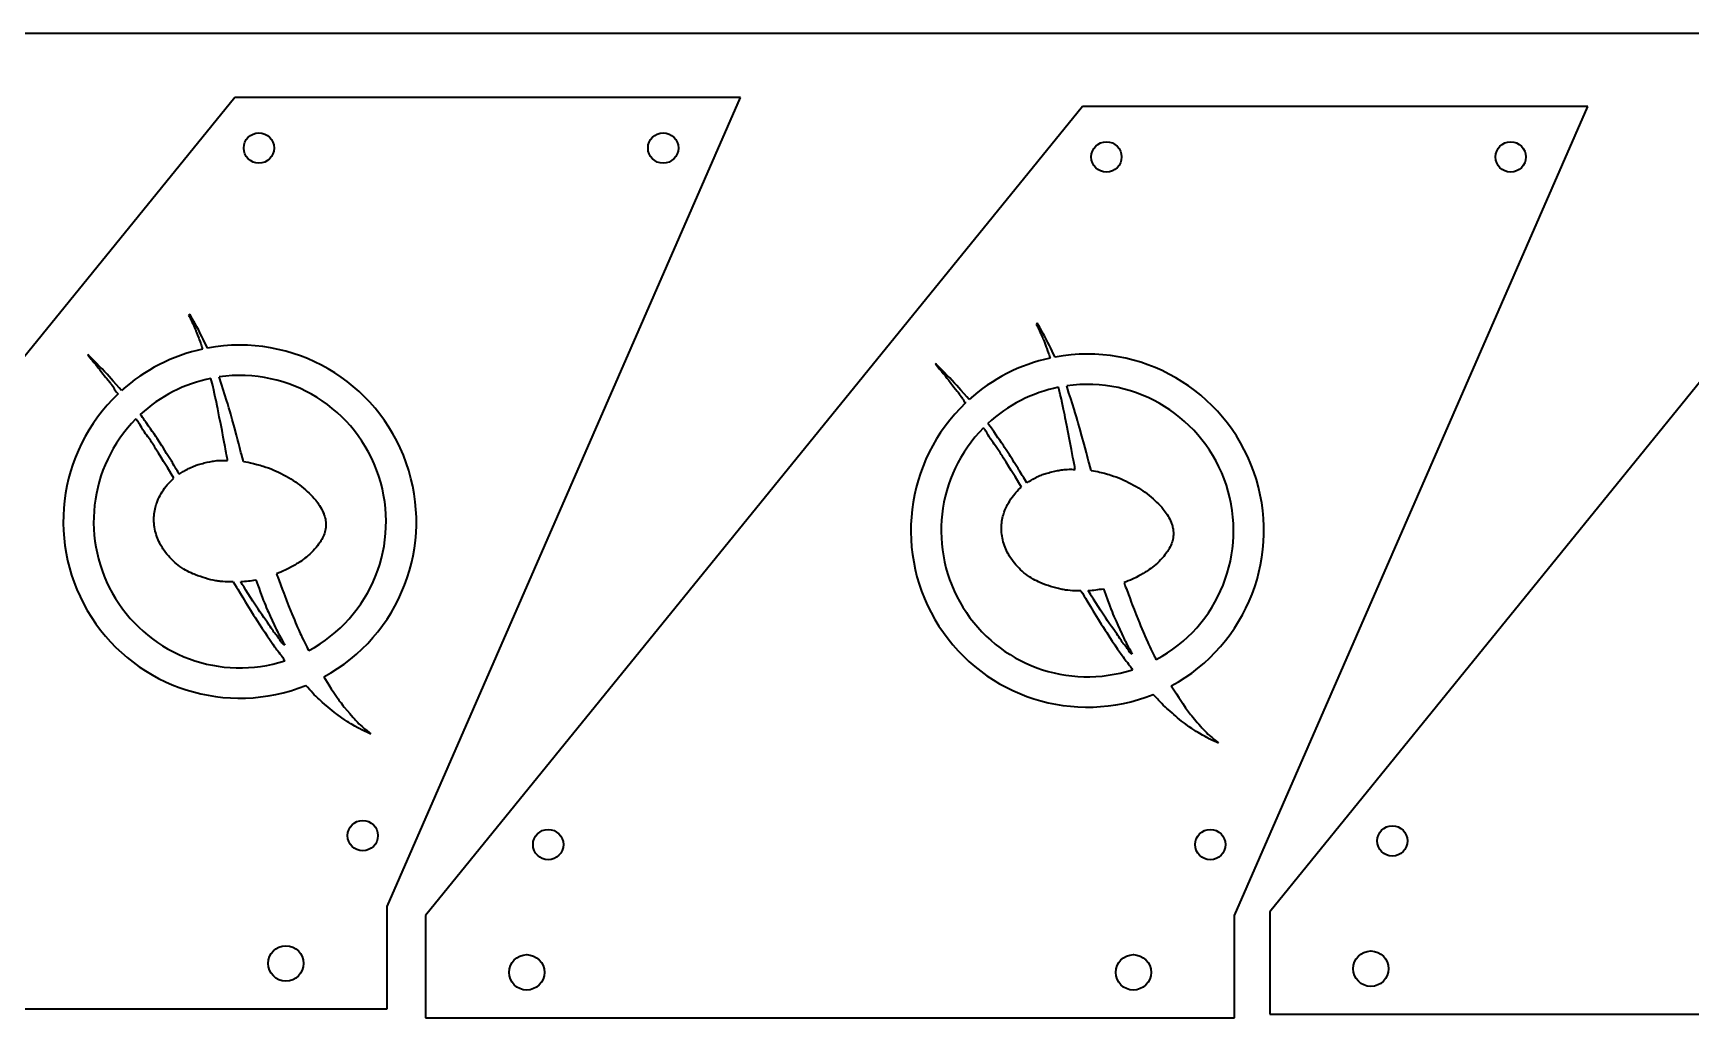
# Model space of a CAD drawing. Extents: x 1052 to 1687, y 72 to 522.
# Drawn here: x 1186.3 to 1350.3, y 424.6 to 522 of the extents above; entities that cross this region are included whole.
import ezdxf

# ---------------------------------------------------------------- set-up
doc = ezdxf.new("R2010")
doc.units = 0

msp = doc.modelspace()

# ---------------------------------------------------------------- linework, layer by layer
at = {"color": 7, "lineweight": 35}
for p, q in [((1051.844482, 522), (1686.844482, 522)), ((1206.289063, 515.639343), (1141.338013, 435.639648)), ((1256.289063, 515.639343), (1206.289063, 515.639343)), ((1221.338013, 435.639648), (1256.289063, 515.639343)), ((1290.103027, 514.755493), (1225.151978, 434.755859)), ((1340.103027, 514.755493), (1290.103027, 514.755493)), ((1305.151978, 434.755859), (1340.103027, 514.755493)), ((1373.583984, 515.117249), (1308.633057, 435.117554)), ((1141.338013, 425.504639), (1221.338013, 425.504639)), ((1225.151978, 424.62085), (1305.151978, 424.62085)), ((1308.633057, 424.982544), (1388.633057, 424.982544))]:
    msp.add_line(p, q, dxfattribs=at)
at = {"color": 7, "lineweight": 35, "ltscale": 0.003642}
for p, q in [((1201.828125, 494.211548), (1201.721313, 494.112488)), ((1285.64209, 493.327728), (1285.535278, 493.228668))]:
    msp.add_line(p, q, dxfattribs=at)
at = {"color": 7, "lineweight": 35, "ltscale": 0.253375}
for p, q in [((1221.338013, 425.504639), (1221.338013, 435.639648)), ((1225.151978, 434.755859), (1225.151978, 424.62085)), ((1305.151978, 424.62085), (1305.151978, 434.755859)), ((1308.633057, 435.117554), (1308.633057, 424.982544))]:
    msp.add_line(p, q, dxfattribs=at)
at = {"color": 7, "lineweight": 35}
for points in [[(1201.721313, 494.112488), (1201.77002, 494.016907), (1201.868896, 493.826721), (1201.959595, 493.640503), (1202.043213, 493.458771), (1202.125488, 493.282928), (1202.165527, 493.19458), (1202.228027, 493.048767), (1202.369385, 492.723572), (1202.422119, 492.604065), (1202.447266, 492.543884), (1202.501465, 492.407104), (1202.609619, 492.133881), (1202.719482, 491.845825), (1202.774902, 491.693848), (1202.856201, 491.483978), (1202.897949, 491.370972), (1202.917358, 491.313873), (1202.955078, 491.189697), (1202.990234, 491.064606), (1203.023682, 490.954346), (1203.042603, 490.900085), (1203.074829, 490.82019), (1203.106445, 490.754272)], [(1203.597412, 490.852783), (1203.443359, 491.150818), (1203.293701, 491.450989), (1203.160889, 491.722717), (1203.027832, 491.994263), (1202.871826, 492.305603), (1202.713257, 492.615601), (1202.543213, 492.941467), (1202.456299, 493.103394), (1202.329102, 493.333374), (1202.242798, 493.48584), (1202.068481, 493.789795), (1201.828125, 494.211548)], [(1285.535278, 493.228668), (1285.583984, 493.133118), (1285.682861, 492.942932), (1285.77356, 492.756714), (1285.857178, 492.574951), (1285.939453, 492.399109), (1285.979492, 492.31076), (1286.041992, 492.164978), (1286.18335, 491.839752), (1286.235962, 491.720276), (1286.26123, 491.660095), (1286.31543, 491.523315), (1286.423584, 491.250061), (1286.533447, 490.962006), (1286.588867, 490.810028), (1286.670166, 490.600159), (1286.711914, 490.487183), (1286.731323, 490.430054), (1286.769043, 490.305908), (1286.804199, 490.180786), (1286.837646, 490.070526), (1286.856567, 490.016266), (1286.888794, 489.936401), (1286.92041, 489.870453)], [(1287.411377, 489.968994), (1287.257324, 490.267029), (1287.107544, 490.5672), (1286.974854, 490.838928), (1286.841797, 491.110474), (1286.685791, 491.421753), (1286.527222, 491.731812), (1286.357178, 492.057648), (1286.270264, 492.219574), (1286.143066, 492.449554), (1286.056763, 492.60202), (1285.882446, 492.905975), (1285.64209, 493.327728)], [(1195.090576, 486.649231), (1194.852417, 486.920929), (1194.583984, 487.228271), (1194.262329, 487.589478), (1193.863037, 488.035156), (1193.650879, 488.272888), (1193.41333, 488.533264), (1193.171387, 488.78952), (1192.987915, 488.978455), (1192.617676, 489.353149), (1192.221924, 489.751343), (1192.022583, 489.948853), (1191.750854, 490.211243)], [(1191.750854, 490.211243), (1191.865112, 490.045837), (1191.985229, 489.884949), (1192.074219, 489.772644), (1192.165527, 489.662109), (1192.351807, 489.443939), (1192.53833, 489.225891), (1192.710083, 489.017334), (1192.821533, 488.875977), (1192.894653, 488.780731), (1193.038696, 488.588501), (1193.265381, 488.28186), (1193.380249, 488.129761), (1193.500854, 487.974915), (1193.582642, 487.872894), (1193.749268, 487.671204), (1193.916748, 487.470276), (1193.998901, 487.368652), (1194.059326, 487.291321), (1194.118286, 487.212891), (1194.21228, 487.080322), (1194.302002, 486.944397), (1194.368774, 486.839111), (1194.435303, 486.733734), (1194.493774, 486.644073), (1194.570313, 486.534821), (1194.645142, 486.438965), (1194.684814, 486.392883), (1194.744873, 486.328613)], [(1278.904541, 485.765381), (1278.666382, 486.037109), (1278.397949, 486.344452), (1278.076172, 486.705627), (1277.677002, 487.151337), (1277.464844, 487.389038), (1277.227295, 487.649475), (1276.985352, 487.905701), (1276.80188, 488.094666), (1276.431641, 488.46936), (1276.035889, 488.867493), (1275.836548, 489.065002), (1275.564819, 489.327454)], [(1275.564819, 489.327454), (1275.679077, 489.161987), (1275.799194, 489.00116), (1275.888184, 488.888855), (1275.979492, 488.77829), (1276.165771, 488.56012), (1276.352295, 488.342072), (1276.524048, 488.133545), (1276.635498, 487.992157), (1276.708618, 487.896912), (1276.852661, 487.704681), (1277.079346, 487.398071), (1277.194214, 487.245972), (1277.314819, 487.091125), (1277.396606, 486.989075), (1277.56311, 486.787415), (1277.730713, 486.586487), (1277.812866, 486.484833), (1277.873291, 486.407532), (1277.932251, 486.329041), (1278.026245, 486.196472), (1278.115967, 486.060608), (1278.182739, 485.955322), (1278.249268, 485.849915), (1278.307739, 485.760254), (1278.384277, 485.651001), (1278.459106, 485.555176), (1278.498779, 485.509064), (1278.558716, 485.444824)], [(1205.570557, 479.738403), (1205.55249, 479.87561), (1205.531982, 480.012512), (1205.506348, 480.163391), (1205.477417, 480.31369), (1205.44104, 480.486267), (1205.404419, 480.658813), (1205.356934, 480.90564), (1205.322388, 481.10379), (1205.214722, 481.703278), (1205.149536, 482.045288), (1205.020996, 482.699341), (1204.891602, 483.376953), (1204.753906, 484.072205), (1204.601074, 484.841766), (1204.544556, 485.134583), (1204.4646, 485.520782), (1204.429688, 485.680542), (1204.358643, 485.999878), (1204.283691, 486.341095), (1204.208862, 486.682373), (1204.101929, 487.153259), (1203.990356, 487.623108), (1203.932129, 487.862885)], [(1207.153442, 479.642517), (1207.055176, 479.989868), (1206.950195, 480.359436), (1206.898926, 480.544556), (1206.824951, 480.823029), (1206.75354, 481.106628), (1206.683228, 481.390472), (1206.561035, 481.860779), (1206.458008, 482.235596), (1206.240601, 483.016479), (1206.026611, 483.798218), (1205.885132, 484.310425), (1205.812988, 484.566162), (1205.702393, 484.949097), (1205.588379, 485.331482), (1205.471191, 485.71283), (1205.303711, 486.241333), (1205.133057, 486.768799), (1204.962036, 487.296143), (1204.73645, 488.001343)], [(1289.384521, 478.854614), (1289.366333, 478.991821), (1289.345825, 479.128693), (1289.320313, 479.279572), (1289.291382, 479.429871), (1289.255005, 479.602478), (1289.218384, 479.775024), (1289.170898, 480.021851), (1289.136353, 480.219971), (1289.028687, 480.819458), (1288.963501, 481.161499), (1288.834961, 481.815552), (1288.705444, 482.493164), (1288.567871, 483.188354), (1288.415039, 483.957947), (1288.358521, 484.250763), (1288.278564, 484.636963), (1288.243652, 484.796753), (1288.172607, 485.116058), (1288.097656, 485.457275), (1288.022827, 485.798553), (1287.915894, 486.26947), (1287.804321, 486.739288), (1287.746094, 486.979065)], [(1290.967285, 478.758698), (1290.869141, 479.106049), (1290.76416, 479.475647), (1290.712891, 479.660767), (1290.638916, 479.939209), (1290.567505, 480.222809), (1290.497192, 480.506653), (1290.375, 480.976959), (1290.271973, 481.351807), (1290.054565, 482.13266), (1289.840576, 482.914398), (1289.699097, 483.426636), (1289.626953, 483.682373), (1289.516357, 484.065308), (1289.402344, 484.447662), (1289.285156, 484.829041), (1289.117676, 485.357513), (1288.947021, 485.884979), (1288.776001, 486.412323), (1288.550415, 487.117554)], [(1200.265625, 477.994843), (1200.00061, 478.429321), (1199.627319, 479.036865), (1199.249512, 479.641113), (1198.994507, 480.045654), (1198.741333, 480.451721), (1198.491699, 480.860901), (1198.341797, 481.108215), (1198.266235, 481.231506), (1198.151367, 481.415344), (1198.063354, 481.55191), (1197.973633, 481.687103), (1197.835205, 481.887085), (1197.692749, 482.084045), (1197.580933, 482.235077), (1197.469238, 482.38623), (1197.359497, 482.538818), (1197.279297, 482.654968), (1197.20166, 482.772949), (1197.126465, 482.893005), (1197.077881, 482.974091), (1196.983032, 483.138214), (1196.885498, 483.309753), (1196.835693, 483.394653), (1196.757568, 483.51944), (1196.715576, 483.581268), (1196.671753, 483.641663), (1196.629395, 483.696045), (1196.585083, 483.748901), (1196.54126, 483.797577), (1196.495605, 483.844788)], [(1200.800537, 478.4021), (1200.687622, 478.585266), (1200.593262, 478.742523), (1200.495605, 478.897705), (1200.424683, 479.006104), (1200.341919, 479.139343), (1200.296143, 479.21933), (1200.207275, 479.381042), (1200.119751, 479.533691), (1200.058105, 479.633514), (1200.015747, 479.69928), (1199.929321, 479.829773), (1199.797974, 480.027405), (1199.670288, 480.227173), (1199.546387, 480.42926), (1199.362671, 480.733612), (1199.189087, 481.012146), (1199.070435, 481.196075), (1198.829956, 481.562134), (1198.594482, 481.921417), (1198.476196, 482.100616), (1198.296021, 482.367371), (1198.118164, 482.622437), (1197.938599, 482.876526), (1197.760742, 483.131958), (1197.52002, 483.487244), (1197.369751, 483.708221), (1197.293213, 483.817627), (1197.171143, 483.985046), (1197.044067, 484.148621), (1196.938965, 484.27533)], [(1284.07959, 477.111023), (1283.814575, 477.545532), (1283.441162, 478.153015), (1283.063477, 478.757324), (1282.80835, 479.161865), (1282.555298, 479.567932), (1282.305664, 479.977112), (1282.155762, 480.224426), (1282.0802, 480.347717), (1281.96521, 480.531525), (1281.877319, 480.668091), (1281.787598, 480.803284), (1281.64917, 481.003296), (1281.506714, 481.200256), (1281.394897, 481.351257), (1281.283203, 481.502411), (1281.173462, 481.655029), (1281.093262, 481.771149), (1281.015503, 481.88916), (1280.94043, 482.009186), (1280.891846, 482.090271), (1280.796997, 482.254395), (1280.699463, 482.425964), (1280.649536, 482.510864), (1280.571533, 482.63562), (1280.529541, 482.697449), (1280.485718, 482.757843), (1280.443237, 482.812225), (1280.399048, 482.865112), (1280.355225, 482.913757), (1280.30957, 482.960999)], [(1284.614502, 477.51828), (1284.501587, 477.701477), (1284.407227, 477.858704), (1284.30957, 478.013916), (1284.238647, 478.122314), (1284.155884, 478.255554), (1284.110107, 478.33551), (1284.02124, 478.497253), (1283.933716, 478.649902), (1283.87207, 478.749695), (1283.829712, 478.815491), (1283.743286, 478.945984), (1283.611938, 479.143616), (1283.484253, 479.343384), (1283.360352, 479.545471), (1283.176636, 479.849792), (1283.003052, 480.128357), (1282.884399, 480.312256), (1282.643921, 480.678314), (1282.408447, 481.037598), (1282.290161, 481.216797), (1282.109985, 481.483582), (1281.932129, 481.738647), (1281.752563, 481.992706), (1281.574585, 482.248169), (1281.333984, 482.603424), (1281.183716, 482.824402), (1281.107178, 482.933838), (1280.985107, 483.101257), (1280.858032, 483.264832), (1280.75293, 483.391541)], [(1200.800537, 478.4021), (1200.994873, 478.531982), (1201.193237, 478.656677), (1201.395264, 478.775818), (1201.600708, 478.888672), (1201.704712, 478.942444), (1201.80957, 478.994385), (1201.950562, 479.060486), (1202.093018, 479.122894), (1202.236938, 479.181458), (1202.344604, 479.222412), (1202.453125, 479.26123), (1202.564209, 479.298645), (1202.676025, 479.333984), (1202.821533, 479.376892), (1202.967896, 479.417114), (1203.11499, 479.455139), (1203.262573, 479.491455), (1203.55896, 479.560486), (1203.824707, 479.618225), (1203.957886, 479.644958), (1204.071045, 479.666016), (1204.18457, 479.685242), (1204.342041, 479.708252), (1204.500244, 479.726501), (1204.648315, 479.738892), (1204.796875, 479.746918), (1204.995117, 479.751404), (1205.215576, 479.749695), (1205.391846, 479.744904), (1205.570557, 479.738403)], [(1207.153442, 479.642517), (1207.377686, 479.608398), (1207.60083, 479.567078), (1207.822998, 479.519897), (1207.984863, 479.482483), (1208.14624, 479.443054), (1208.467529, 479.359283), (1208.787231, 479.269409), (1208.946289, 479.222107), (1209.104858, 479.173035), (1209.364868, 479.087952), (1209.622803, 478.996918), (1209.878418, 478.899414), (1210.131348, 478.795135), (1210.376953, 478.68634), (1210.620117, 478.57193), (1210.860962, 478.45282), (1211.108154, 478.325134), (1211.352905, 478.192871), (1211.594727, 478.055542), (1211.827881, 477.915955), (1212.057373, 477.770691), (1212.283447, 477.61972), (1212.490112, 477.474182), (1212.693237, 477.323792), (1212.8927, 477.168488), (1213.088257, 477.008301), (1213.279663, 476.843231), (1213.457886, 476.681641), (1213.632202, 476.515747), (1213.80249, 476.345642), (1213.968628, 476.171326), (1214.130127, 475.992676), (1214.208862, 475.901611), (1214.286133, 475.809265), (1214.387329, 475.683044), (1214.485107, 475.554199), (1214.578857, 475.422485), (1214.675903, 475.275818), (1214.767334, 475.125549), (1214.853271, 474.971741), (1214.933228, 474.814636), (1215.007324, 474.654419), (1215.074829, 474.491333), (1215.106812, 474.406677), (1215.136719, 474.32135), (1215.162598, 474.241394), (1215.186523, 474.160889), (1215.216064, 474.048553), (1215.241211, 473.935242), (1215.261963, 473.821075), (1215.281738, 473.673553), (1215.294434, 473.525269), (1215.299805, 473.390564), (1215.299561, 473.255707)], [(1284.614502, 477.51828), (1284.808838, 477.648163), (1285.007202, 477.772888), (1285.209229, 477.891998), (1285.414673, 478.004822), (1285.518677, 478.058655), (1285.623535, 478.110565), (1285.764526, 478.176697), (1285.906982, 478.239075), (1286.050781, 478.297638), (1286.158569, 478.338623), (1286.26709, 478.377441), (1286.378174, 478.414856), (1286.48999, 478.450195), (1286.635498, 478.493103), (1286.78186, 478.533325), (1286.928955, 478.57132), (1287.076538, 478.607635), (1287.372925, 478.676697), (1287.63855, 478.734406), (1287.771851, 478.761139), (1287.88501, 478.782196), (1287.998413, 478.801422), (1288.156006, 478.824432), (1288.314209, 478.842682), (1288.46228, 478.855103), (1288.61084, 478.863098), (1288.809082, 478.867584), (1289.029541, 478.865906), (1289.205811, 478.861084), (1289.384521, 478.854614)], [(1290.967285, 478.758698), (1291.19165, 478.724548), (1291.414795, 478.683289), (1291.636963, 478.636108), (1291.798828, 478.598663), (1291.960205, 478.559265), (1292.281494, 478.475464), (1292.601196, 478.38562), (1292.760254, 478.338318), (1292.918823, 478.289246), (1293.178833, 478.204132), (1293.436768, 478.113098), (1293.692383, 478.015594), (1293.94519, 477.911316), (1294.190918, 477.802521), (1294.434082, 477.68811), (1294.674927, 477.569031), (1294.922119, 477.441315), (1295.16687, 477.309082), (1295.408691, 477.171753), (1295.641724, 477.032166), (1295.871338, 476.886902), (1296.09729, 476.735901), (1296.304077, 476.590393), (1296.507202, 476.439972), (1296.706665, 476.284668), (1296.902222, 476.124481), (1297.093628, 475.959412), (1297.271851, 475.797821), (1297.446167, 475.631958), (1297.616455, 475.461853), (1297.782593, 475.287537), (1297.944092, 475.108856), (1298.022827, 475.017761), (1298.100098, 474.925476), (1298.201294, 474.799255), (1298.299072, 474.67038), (1298.392822, 474.538666), (1298.489868, 474.392029), (1298.581299, 474.24176), (1298.667236, 474.087952), (1298.747192, 473.930847), (1298.821289, 473.770599), (1298.888794, 473.607513), (1298.920776, 473.522858), (1298.950684, 473.437531), (1298.976563, 473.357574), (1299.000366, 473.277039), (1299.029907, 473.164734), (1299.055176, 473.051453), (1299.075928, 472.937256), (1299.095703, 472.789734), (1299.108398, 472.641449), (1299.11377, 472.506775), (1299.113403, 472.371887)], [(1206.137695, 467.735596), (1205.962646, 467.73407), (1205.787476, 467.734436), (1205.553711, 467.738464), (1205.320313, 467.747375), (1205.087402, 467.762207), (1204.855225, 467.783936), (1204.739624, 467.797638), (1204.624268, 467.813293), (1204.509277, 467.830933), (1204.394531, 467.850525), (1204.275146, 467.873047), (1204.155884, 467.897583), (1203.918457, 467.951935), (1203.659302, 468.018524), (1203.401367, 468.091248), (1203.144775, 468.169495), (1202.889771, 468.253113), (1202.636719, 468.342285), (1202.38623, 468.437561), (1202.262207, 468.487671), (1202.138916, 468.539612), (1201.955933, 468.621094), (1201.775269, 468.707153), (1201.59729, 468.798096), (1201.422119, 468.894226), (1201.232666, 469.006378), (1201.047119, 469.125183), (1200.865723, 469.250671), (1200.688599, 469.382751), (1200.515869, 469.521271), (1200.347656, 469.665955), (1200.184082, 469.816589), (1200.025146, 469.972839), (1199.871216, 470.134399), (1199.722412, 470.300934), (1199.578857, 470.472168), (1199.440918, 470.647888), (1199.309082, 470.827911), (1199.183472, 471.012024), (1199.122803, 471.106232), (1199.063965, 471.201416), (1199.00769, 471.296326), (1198.953247, 471.392212), (1198.866211, 471.555176), (1198.78479, 471.720703), (1198.709106, 471.888733), (1198.639404, 472.059204), (1198.575928, 472.231995), (1198.518677, 472.406952), (1198.467285, 472.585144), (1198.422363, 472.765137), (1198.383667, 472.946716), (1198.351318, 473.129578), (1198.325317, 473.313416), (1198.305542, 473.498016), (1198.292114, 473.683075), (1198.285889, 473.838287), (1198.284668, 473.99353), (1198.28833, 474.148621), (1198.297119, 474.303528), (1198.312622, 474.468933), (1198.334229, 474.633728), (1198.362061, 474.797791), (1198.395996, 474.960907), (1198.435791, 475.122864), (1198.473389, 475.256836), (1198.514648, 475.389771), (1198.559692, 475.521545), (1198.595703, 475.619629), (1198.633545, 475.716949), (1198.715088, 475.909882), (1198.803711, 476.099548), (1198.898926, 476.285828), (1199.000488, 476.468506), (1199.108276, 476.647461), (1199.222046, 476.822571), (1199.341797, 476.993652), (1199.467407, 477.160492), (1199.598633, 477.322876), (1199.723022, 477.46637), (1199.852051, 477.60553), (1199.985474, 477.740173), (1200.123413, 477.869934), (1200.265625, 477.994843)], [(1289.95166, 466.851807), (1289.776611, 466.85025), (1289.60144, 466.850616), (1289.367676, 466.854645), (1289.134277, 466.863586), (1288.901367, 466.878418), (1288.669189, 466.900146), (1288.553589, 466.913818), (1288.438232, 466.929474), (1288.323242, 466.947083), (1288.208496, 466.966705), (1288.088989, 466.989258), (1287.969849, 467.013733), (1287.732422, 467.068115), (1287.473267, 467.134705), (1287.215332, 467.207458), (1286.95874, 467.285706), (1286.703735, 467.369293), (1286.450684, 467.458496), (1286.200195, 467.553772), (1286.076172, 467.603882), (1285.952881, 467.655823), (1285.769897, 467.737274), (1285.589233, 467.823334), (1285.411255, 467.914307), (1285.236084, 468.010406), (1285.046631, 468.122559), (1284.861084, 468.241394), (1284.679688, 468.366882), (1284.502563, 468.498962), (1284.329834, 468.637451), (1284.161621, 468.782166), (1283.998047, 468.9328), (1283.839111, 469.08905), (1283.685181, 469.25058), (1283.536377, 469.417114), (1283.392822, 469.588379), (1283.254883, 469.764099), (1283.122925, 469.944092), (1282.997437, 470.128235), (1282.936768, 470.222412), (1282.87793, 470.317627), (1282.821655, 470.412537), (1282.767212, 470.508423), (1282.680176, 470.671356), (1282.598633, 470.836914), (1282.523071, 471.004944), (1282.453369, 471.175415), (1282.389893, 471.348206), (1282.33252, 471.523132), (1282.28125, 471.701355), (1282.236328, 471.881348), (1282.197632, 472.062897), (1282.165283, 472.245758), (1282.139282, 472.429626), (1282.119507, 472.614197), (1282.106079, 472.799255), (1282.099854, 472.954468), (1282.098511, 473.109711), (1282.102173, 473.264832), (1282.111084, 473.419739), (1282.126587, 473.585144), (1282.148193, 473.749939), (1282.176025, 473.914001), (1282.209961, 474.077087), (1282.249756, 474.239075), (1282.287354, 474.373047), (1282.328613, 474.505951), (1282.373657, 474.637756), (1282.409668, 474.735809), (1282.44751, 474.83313), (1282.529053, 475.026062), (1282.617676, 475.215759), (1282.712891, 475.402008), (1282.814453, 475.584686), (1282.922241, 475.763641), (1283.036011, 475.938751), (1283.155762, 476.109833), (1283.281372, 476.276672), (1283.412598, 476.439026), (1283.536987, 476.58255), (1283.666016, 476.721741), (1283.799438, 476.856354), (1283.937378, 476.986145), (1284.07959, 477.111023)], [(1215.299561, 473.255707), (1215.282471, 473.103088), (1215.258423, 472.952759), (1215.227417, 472.80481), (1215.189575, 472.659119), (1215.14502, 472.515808), (1215.090454, 472.366272), (1215.028687, 472.21933), (1214.960083, 472.074951), (1214.885132, 471.933167), (1214.804199, 471.793884), (1214.752319, 471.710358), (1214.698364, 471.627747), (1214.639771, 471.541779), (1214.579224, 471.456848), (1214.456421, 471.294189), (1214.328003, 471.135559), (1214.180664, 470.965027), (1214.028076, 470.7995), (1213.870972, 470.639038), (1213.709717, 470.483826), (1213.544678, 470.333923), (1213.375732, 470.189514), (1213.220703, 470.064209), (1213.0625, 469.94342), (1212.901489, 469.827026), (1212.737549, 469.715027), (1212.626587, 469.64267), (1212.514526, 469.572113), (1212.401245, 469.503265), (1212.286987, 469.436035), (1212.08374, 469.321411), (1211.878052, 469.210632), (1211.600098, 469.067505), (1211.319336, 468.929993), (1211.035767, 468.798584), (1210.833618, 468.709717), (1210.629883, 468.62439), (1210.424683, 468.542603)], [(1299.113403, 472.371887), (1299.096436, 472.219269), (1299.072388, 472.06897), (1299.041382, 471.92099), (1299.00354, 471.77533), (1298.958984, 471.632019), (1298.904419, 471.482483), (1298.842651, 471.33551), (1298.774048, 471.191162), (1298.699097, 471.049347), (1298.618164, 470.910095), (1298.566162, 470.826538), (1298.512329, 470.743958), (1298.453735, 470.657959), (1298.393188, 470.573029), (1298.270386, 470.4104), (1298.141968, 470.25174), (1297.994629, 470.081238), (1297.842041, 469.91571), (1297.684937, 469.755249), (1297.523682, 469.600006), (1297.358643, 469.450134), (1297.189697, 469.305695), (1297.034546, 469.18042), (1296.876465, 469.059601), (1296.715454, 468.943237), (1296.551514, 468.831207), (1296.440552, 468.75885), (1296.328491, 468.688293), (1296.21521, 468.619446), (1296.100952, 468.552246), (1295.897705, 468.437592), (1295.692017, 468.326843), (1295.41394, 468.183716), (1295.133301, 468.046204), (1294.849731, 467.914764), (1294.647583, 467.825928), (1294.443848, 467.740601), (1294.238647, 467.658813)], [(1206.137695, 467.735596), (1206.291626, 467.491882), (1206.468018, 467.203979), (1206.583862, 467.010925), (1206.813843, 466.623779), (1207.080444, 466.177734), (1207.350586, 465.733704), (1207.51416, 465.467407), (1207.843018, 464.935669), (1208.149048, 464.444366), (1208.303467, 464.199524), (1208.537476, 463.833954), (1208.69165, 463.597168), (1209.002808, 463.12558), (1209.247559, 462.758545), (1209.494751, 462.393066), (1209.778076, 461.979248), (1210.060425, 461.564819), (1210.224609, 461.325348), (1210.307983, 461.206543), (1210.436035, 461.030365), (1210.53479, 460.900085), (1210.635742, 460.771332), (1210.746582, 460.633148), (1210.856934, 460.494781), (1210.964478, 460.354492), (1211.041626, 460.247009), (1211.114868, 460.136902), (1211.17627, 460.036255), (1211.233887, 459.933136)], [(1211.220459, 461.475311), (1211.155884, 461.508118), (1211.096558, 461.546844), (1211.057861, 461.577606), (1211.021484, 461.611084), (1210.992676, 461.641113), (1210.965332, 461.672729), (1210.929321, 461.718628), (1210.895264, 461.766663), (1210.868896, 461.80658), (1210.817627, 461.888214), (1210.730469, 462.027679), (1210.649414, 462.146271), (1210.592773, 462.222168), (1210.553955, 462.271545), (1210.474854, 462.368591), (1210.366333, 462.500549), (1210.312866, 462.56723), (1210.234131, 462.668945), (1210.157715, 462.772949), (1210.083252, 462.879272), (1209.986816, 463.023773), (1209.891968, 463.170105), (1209.797241, 463.316528), (1209.697021, 463.468445), (1209.525635, 463.71698), (1209.385376, 463.91217), (1209.17334, 464.203125), (1208.97998, 464.474365), (1208.769775, 464.780121), (1208.604004, 465.026855), (1208.337158, 465.428284), (1208.071899, 465.829956), (1207.836914, 466.189941), (1207.604004, 466.551697), (1207.374023, 466.915466), (1207.198853, 467.200226), (1207.113159, 467.343689), (1207.028931, 467.488068), (1206.875732, 467.762146)], [(1208.367432, 467.946472), (1208.561646, 467.417419), (1208.684082, 467.076233), (1208.806152, 466.734802), (1208.927856, 466.399384), (1208.989868, 466.232239), (1209.102295, 465.938293), (1209.219116, 465.646301), (1209.310303, 465.42746), (1209.403931, 465.209717), (1209.532227, 464.920746), (1209.619385, 464.728699), (1209.795654, 464.345215), (1210.191772, 463.480621), (1210.323853, 463.192261), (1210.390747, 463.048584), (1210.464111, 462.894714), (1210.539307, 462.741943), (1210.617188, 462.590454), (1210.697632, 462.44043), (1210.832886, 462.199036), (1210.969116, 461.958069), (1211.034546, 461.838806), (1211.098389, 461.718628), (1211.1604, 461.597473), (1211.220459, 461.475311)], [(1210.424683, 468.542603), (1210.455933, 468.436401), (1210.489624, 468.331055), (1210.536743, 468.195709), (1210.569702, 468.106018), (1210.637329, 467.927246), (1210.841797, 467.373566), (1210.965698, 467.030457), (1211.123413, 466.609009), (1211.220337, 466.359619), (1211.409668, 465.877808), (1211.508301, 465.622864), (1211.607666, 465.368164), (1211.766602, 464.975861), (1211.928467, 464.584625), (1212.051514, 464.282593), (1212.174072, 463.980408), (1212.299194, 463.679382), (1212.400391, 463.444305), (1212.468872, 463.288086), (1212.607178, 462.975952), (1212.762207, 462.628601), (1212.841187, 462.455627), (1212.963013, 462.197876), (1213.073975, 461.971069), (1213.296265, 461.517303), (1213.398804, 461.306458), (1213.451538, 461.201782), (1213.53418, 461.046692), (1213.597046, 460.936768)], [(1294.238647, 467.658813), (1294.269897, 467.552612), (1294.303589, 467.447266), (1294.350708, 467.31189), (1294.383667, 467.222198), (1294.451294, 467.043427), (1294.655762, 466.489746), (1294.779663, 466.146606), (1294.937378, 465.725189), (1295.034302, 465.4758), (1295.223633, 464.993988), (1295.322266, 464.739014), (1295.421631, 464.484375), (1295.580566, 464.092041), (1295.742432, 463.700806), (1295.865479, 463.398804), (1295.988037, 463.096619), (1296.113159, 462.795563), (1296.214355, 462.560486), (1296.282837, 462.404236), (1296.421143, 462.092163), (1296.576172, 461.744812), (1296.655151, 461.571838), (1296.776978, 461.314056), (1296.887939, 461.08728), (1297.110229, 460.633484), (1297.212769, 460.422668), (1297.265503, 460.317993), (1297.348145, 460.162903), (1297.411011, 460.052979)], [(1289.95166, 466.851807), (1290.105591, 466.608093), (1290.281982, 466.32016), (1290.397827, 466.127136), (1290.627686, 465.73996), (1290.894409, 465.293915), (1291.164429, 464.849915), (1291.328125, 464.583618), (1291.656982, 464.05188), (1291.963013, 463.560547), (1292.11731, 463.315735), (1292.35144, 462.950134), (1292.505615, 462.713379), (1292.816772, 462.24176), (1293.061523, 461.874725), (1293.308716, 461.509277), (1293.592041, 461.095428), (1293.87439, 460.681), (1294.038574, 460.441528), (1294.121948, 460.322754), (1294.25, 460.146545), (1294.348755, 460.016296), (1294.449707, 459.887512), (1294.560425, 459.749329), (1294.670898, 459.610962), (1294.778442, 459.470703), (1294.855591, 459.36322), (1294.928833, 459.253082), (1294.990234, 459.152466), (1295.047852, 459.049316)], [(1295.034424, 460.591492), (1294.969849, 460.624298), (1294.910522, 460.663025), (1294.871826, 460.693787), (1294.835449, 460.727264), (1294.806641, 460.757294), (1294.779175, 460.78891), (1294.743286, 460.834808), (1294.709229, 460.882843), (1294.682861, 460.92276), (1294.63147, 461.004395), (1294.544434, 461.14386), (1294.463379, 461.262451), (1294.406738, 461.338318), (1294.36792, 461.387756), (1294.288818, 461.484802), (1294.180298, 461.61673), (1294.126831, 461.683411), (1294.048096, 461.785126), (1293.97168, 461.88916), (1293.897217, 461.995453), (1293.800781, 462.139954), (1293.705811, 462.286285), (1293.611206, 462.432709), (1293.510864, 462.584625), (1293.3396, 462.83316), (1293.199341, 463.028381), (1292.987305, 463.319336), (1292.793945, 463.590546), (1292.58374, 463.896301), (1292.417969, 464.143066), (1292.151123, 464.544464), (1291.885864, 464.946136), (1291.650879, 465.306152), (1291.417969, 465.667908), (1291.187988, 466.031677), (1291.012817, 466.316406), (1290.927002, 466.4599), (1290.842896, 466.604248), (1290.689697, 466.878357)], [(1292.181396, 467.062683), (1292.37561, 466.53363), (1292.620117, 465.850983), (1292.741821, 465.515564), (1292.803833, 465.348419), (1292.91626, 465.054504), (1293.032959, 464.762512), (1293.124268, 464.54364), (1293.217896, 464.325897), (1293.346191, 464.036926), (1293.43335, 463.84491), (1293.609619, 463.461395), (1294.005737, 462.596802), (1294.137817, 462.308472), (1294.204712, 462.164795), (1294.278076, 462.010925), (1294.353271, 461.858093), (1294.431152, 461.706665), (1294.511597, 461.556641), (1294.646851, 461.315247), (1294.782959, 461.07428), (1294.848511, 460.955017), (1294.912354, 460.834839), (1294.974365, 460.713684), (1295.034424, 460.591492)], [(1219.751587, 452.697449), (1219.679688, 452.716064), (1219.609741, 452.739685), (1219.536743, 452.769775), (1219.489014, 452.792053), (1219.394409, 452.839325), (1219.039307, 453.012238), (1218.835327, 453.109558), (1218.734131, 453.160278), (1218.583862, 453.239197), (1218.442505, 453.316528), (1218.162109, 453.475037), (1217.890503, 453.632416), (1217.755737, 453.712799), (1217.555542, 453.83667), (1217.407227, 453.932129), (1217.112915, 454.126587), (1216.854492, 454.299225), (1216.726563, 454.387268), (1216.516602, 454.53894), (1216.378906, 454.643372), (1216.287964, 454.714142), (1216.1073, 454.8573), (1215.908691, 455.016907), (1215.711548, 455.177979), (1215.516602, 455.341614), (1215.322876, 455.51001), (1215.194946, 455.623718), (1214.940186, 455.85257), (1214.651123, 456.112122), (1214.507324, 456.242493), (1214.294312, 456.440979), (1214.150635, 456.580322), (1214.009399, 456.722229), (1213.824463, 456.914917), (1213.702881, 457.045105), (1213.462036, 457.307526), (1213.294678, 457.491577)], [(1215.08313, 458.330627), (1215.581299, 457.556519), (1215.830566, 457.168945), (1216.081543, 456.782288), (1216.208496, 456.589905), (1216.396484, 456.31189), (1216.49231, 456.174255), (1216.589722, 456.03772), (1216.688843, 455.902405), (1216.789673, 455.768433), (1216.983765, 455.519775), (1217.115845, 455.356018), (1217.383301, 455.031494), (1217.653809, 454.707764), (1217.790039, 454.546661), (1217.996826, 454.306885), (1218.113892, 454.175049), (1218.233032, 454.044861), (1218.323608, 453.948883), (1218.415527, 453.854248), (1218.561768, 453.7099), (1218.71167, 453.569519), (1218.86499, 453.433014), (1219.019287, 453.301453), (1219.123291, 453.215027), (1219.332275, 453.04364), (1219.612305, 452.813477), (1219.751587, 452.697449)], [(1298.897095, 457.446808), (1299.395264, 456.672729), (1299.644531, 456.285156), (1299.895508, 455.898499), (1300.022461, 455.706116), (1300.210449, 455.428101), (1300.306274, 455.290436), (1300.403687, 455.1539), (1300.502808, 455.018616), (1300.603638, 454.884644), (1300.797729, 454.635986), (1300.92981, 454.472229), (1301.197266, 454.147675), (1301.467773, 453.823975), (1301.603882, 453.662842), (1301.810791, 453.423065), (1301.927856, 453.291199), (1302.046997, 453.161072), (1302.137573, 453.065063), (1302.229492, 452.970459), (1302.375732, 452.826111), (1302.525635, 452.68573), (1302.678955, 452.549194), (1302.833252, 452.417664), (1302.937256, 452.331238), (1303.14624, 452.159851), (1303.42627, 451.929626), (1303.565552, 451.81366)], [(1303.565552, 451.81366), (1303.493652, 451.832275), (1303.423706, 451.855865), (1303.350708, 451.885986), (1303.302856, 451.908234), (1303.208374, 451.955505), (1302.853271, 452.128418), (1302.649292, 452.225739), (1302.548096, 452.276489), (1302.397827, 452.355377), (1302.25647, 452.432709), (1301.976074, 452.591217), (1301.704468, 452.748596), (1301.569702, 452.828979), (1301.369507, 452.952881), (1301.221191, 453.04834), (1300.926758, 453.242798), (1300.668457, 453.415405), (1300.540527, 453.503479), (1300.330566, 453.655151), (1300.192871, 453.759583), (1300.101929, 453.830322), (1299.921265, 453.973511), (1299.722656, 454.133118), (1299.525391, 454.294159), (1299.330566, 454.457825), (1299.136719, 454.62619), (1299.008911, 454.739929), (1298.754028, 454.96875), (1298.465088, 455.228271), (1298.321289, 455.358704), (1298.108276, 455.557159), (1297.9646, 455.696503), (1297.823364, 455.838409), (1297.638428, 456.031128), (1297.516846, 456.161285), (1297.276001, 456.423706), (1297.108643, 456.607727)]]:
    msp.add_lwpolyline(points, dxfattribs=at)
for centre, radius in [((1208.670044, 510.639343), 1.5), ((1248.648193, 510.639343), 1.5), ((1292.483887, 509.755524), 1.5), ((1332.462158, 509.755524), 1.5), ((1218.939941, 442.639648), 1.5), ((1237.275635, 441.755859), 1.5), ((1302.753784, 441.755859), 1.5), ((1320.756714, 442.117554), 1.5), ((1211.338013, 430.004639), 1.75), ((1318.633057, 429.482544), 1.75), ((1235.151978, 429.12085), 1.75), ((1295.151978, 429.12085), 1.75)]:
    msp.add_circle(centre, radius, dxfattribs=at)
for centre, radius, start, end in [((1206.786377, 473.689728), 17.456794, 102.16933, 132.065929), ((1206.786377, 473.689728), 17.456794, 298.377425, 100.525782), ((1290.600342, 472.805908), 17.456794, 298.377425, 100.525782), ((1290.600342, 472.805908), 17.456794, 102.16933, 132.065929), ((1206.786377, 473.689728), 14.457681, 101.385791, 132.930617), ((1206.786377, 473.689728), 14.457681, 298.104539, 98.151157), ((1290.600342, 472.805908), 14.457681, 101.385791, 132.930617), ((1290.600342, 472.805908), 14.457681, 298.104539, 98.151157), ((1206.786377, 473.689728), 17.456794, 133.613499, 291.890009), ((1290.600342, 472.805908), 17.456794, 133.613499, 291.890009), ((1206.786377, 473.689728), 14.457681, 135.380223, 287.916116), ((1290.600342, 472.805908), 14.457681, 135.380223, 287.916116), ((1206.21936, 479.221466), 11.477913, 273.27801, 280.786567), ((1290.033325, 478.337646), 11.477913, 273.27801, 280.786567)]:
    msp.add_arc(centre, radius, start, end, dxfattribs=at)

doc.saveas('drawing.dxf')
